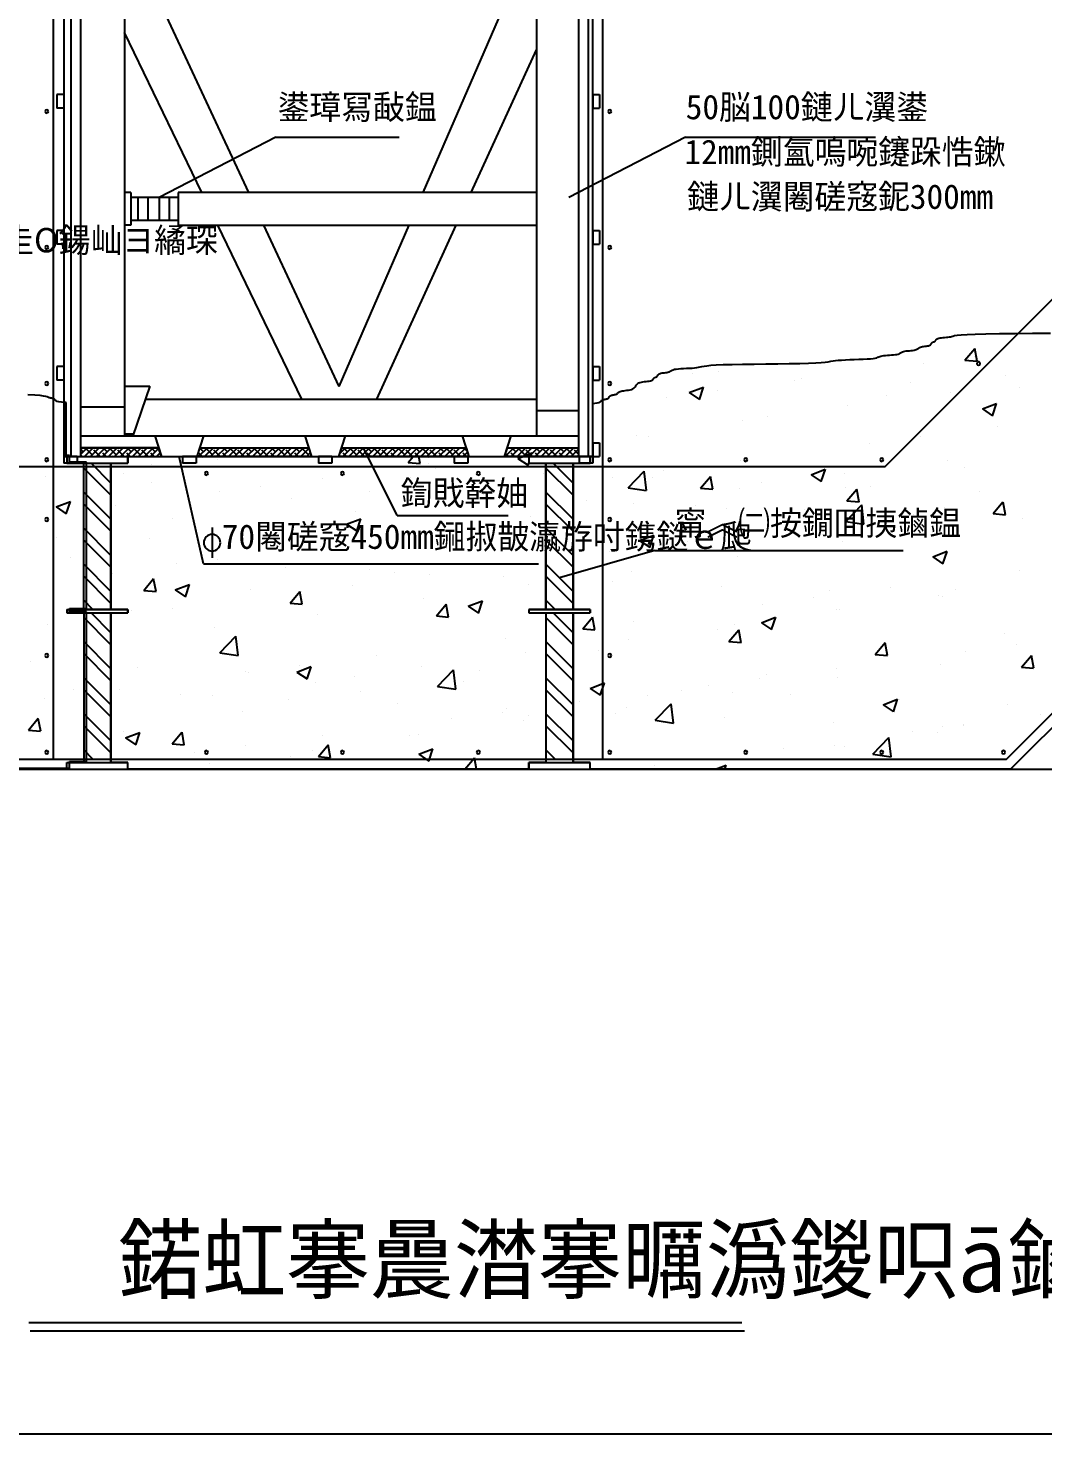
# Model space of a CAD drawing. Header units: metres. Extents: x 0 to 440, y 0 to 311.
# Drawn here: x 180.9 to 330.2, y 0 to 206.7 of the extents above; entities that cross this region are included whole.
import ezdxf

# ---------------------------------------------------------------- set-up
doc = ezdxf.new("R2010")
doc.units = ezdxf.units.M
doc.layers.add(' ', color=7, linetype='Continuous')

msp = doc.modelspace()

# ---------------------------------------------------------------- linework, layer by layer
at = {"layer": ' '}
for p, q in [((186.11, 216.94), (186.11, 143.71)), ((187.16, 216.94), (187.16, 143.71)), ((188.56, 216.94), (188.56, 143.71)), ((195.05, 216.92), (195.05, 146.74)), ((255.67, 216.92), (255.67, 146.74)), ((261.84, 216.94), (261.84, 143.71)), ((263.24, 216.94), (263.24, 143.71)), ((263.94, 143.71), (263.94, 216.94)), ((213.32, 182.52), (199.78, 211.55)), ((239.01, 182.52), (251.61, 211.55)), ((206.44, 182.52), (195.05, 206.04)), ((246.07, 182.52), (255.67, 203.48)), ((186.11, 196.94), (185.11, 196.94)), ((185.11, 196.94), (185.11, 194.94)), ((186.11, 196.94), (186.11, 194.94)), ((263.94, 196.94), (263.94, 194.94)), ((263.94, 196.94), (264.94, 196.94)), ((264.94, 196.94), (264.94, 194.94)), ((186.11, 194.94), (185.11, 194.94)), ((263.94, 194.94), (264.94, 194.94)), ((217.32, 190.64), (200.15, 181.78)), ((217.32, 190.64), (235.44, 190.64)), ((277.57, 190.64), (260.4, 181.78)), ((277.57, 190.64), (305.55, 190.64)), ((195.97, 182.52), (195.05, 182.52)), ((195.97, 182.52), (195.97, 177.7)), ((202.93, 182.52), (202.93, 177.7)), ((255.59, 182.52), (202.93, 182.52)), ((202.93, 181.78), (195.97, 181.78)), ((196.99, 181.78), (196.99, 178.44)), ((198.48, 181.78), (198.48, 178.44)), ((200.15, 181.78), (200.15, 178.44)), ((201.63, 181.78), (201.63, 178.44)), ((195.97, 178.44), (202.93, 178.44)), ((186.11, 176.94), (185.11, 176.94)), ((185.11, 176.94), (185.11, 174.94)), ((186.11, 176.94), (186.11, 174.94)), ((195.97, 177.7), (195.05, 177.7)), ((202.93, 177.7), (255.59, 177.7)), ((221.16, 152.13), (208.77, 177.7)), ((226.63, 153.99), (215.57, 177.7)), ((226.63, 153.99), (236.92, 177.7)), ((232.16, 152.13), (243.86, 177.7)), ((263.94, 176.94), (263.94, 174.94)), ((263.94, 176.94), (264.94, 176.94)), ((264.94, 176.94), (264.94, 174.94)), ((186.11, 174.94), (185.11, 174.94)), ((263.94, 174.94), (264.94, 174.94)), ((399.9, 172.23), (325.4, 97.72)), ((315.7, 161.21), (315.95, 161.23)), ((315.95, 161.23), (316.18, 161.25)), ((316.18, 161.25), (316.39, 161.28)), ((316.39, 161.28), (316.57, 161.32)), ((316.57, 161.32), (316.72, 161.36)), ((316.72, 161.36), (316.89, 161.41)), ((316.89, 161.41), (317.15, 161.47)), ((317.15, 161.47), (317.54, 161.53)), ((317.54, 161.53), (318.14, 161.59)), ((318.14, 161.59), (319, 161.65)), ((319, 161.65), (320.19, 161.7)), ((320.19, 161.7), (321.76, 161.75)), ((321.76, 161.75), (323.75, 161.78)), ((323.75, 161.78), (326.08, 161.81)), ((326.08, 161.81), (328.63, 161.84)), ((328.63, 161.84), (331.29, 161.86)), ((309.5, 159.11), (309.65, 159.15)), ((309.65, 159.15), (309.83, 159.19)), ((309.83, 159.19), (310.04, 159.22)), ((310.04, 159.22), (310.27, 159.24)), ((310.27, 159.24), (310.51, 159.26)), ((310.51, 159.26), (310.75, 159.28)), ((310.75, 159.28), (310.98, 159.31)), ((310.98, 159.31), (311.2, 159.33)), ((311.2, 159.33), (311.38, 159.37)), ((311.38, 159.37), (311.52, 159.42)), ((311.52, 159.42), (311.63, 159.47)), ((311.63, 159.47), (311.72, 159.53)), ((311.72, 159.53), (311.8, 159.59)), ((311.8, 159.59), (311.87, 159.65)), ((311.87, 159.65), (311.94, 159.7)), ((311.94, 159.7), (312.03, 159.76)), ((312.03, 159.76), (312.13, 159.8)), ((312.13, 159.8), (312.27, 159.84)), ((312.27, 159.84), (312.43, 159.87)), ((312.43, 159.87), (312.6, 159.89)), ((312.6, 159.89), (312.78, 159.91)), ((312.78, 159.91), (312.96, 159.93)), ((312.96, 159.93), (313.14, 159.95)), ((313.14, 159.95), (313.3, 159.98)), ((313.3, 159.98), (313.43, 160.02)), ((313.43, 160.02), (313.54, 160.06)), ((313.54, 160.06), (313.62, 160.12)), ((313.62, 160.12), (313.68, 160.17)), ((313.68, 160.17), (313.73, 160.24)), ((313.73, 160.24), (313.77, 160.3)), ((313.77, 160.3), (313.8, 160.35)), ((313.8, 160.35), (313.83, 160.41)), ((313.83, 160.41), (313.87, 160.45)), ((313.87, 160.45), (313.91, 160.49)), ((313.91, 160.49), (313.96, 160.52)), ((313.96, 160.52), (314.02, 160.54)), ((314.02, 160.54), (314.08, 160.56)), ((314.08, 160.56), (314.14, 160.58)), ((314.14, 160.58), (314.2, 160.6)), ((314.2, 160.6), (314.25, 160.63)), ((314.25, 160.63), (314.3, 160.67)), ((314.3, 160.67), (314.33, 160.71)), ((314.33, 160.71), (314.37, 160.77)), ((314.37, 160.77), (314.4, 160.82)), ((314.4, 160.82), (314.45, 160.88)), ((314.45, 160.88), (314.51, 160.94)), ((314.51, 160.94), (314.59, 161)), ((314.59, 161), (314.7, 161.05)), ((314.7, 161.05), (314.84, 161.1)), ((314.84, 161.1), (315.02, 161.14)), ((315.02, 161.14), (315.23, 161.16)), ((315.23, 161.16), (315.46, 161.19)), ((315.46, 161.19), (315.7, 161.21)), ((318.67, 157.86), (320.12, 159.58)), ((320.47, 157.7), (320.12, 159.58)), ((280.72, 157.05), (281.31, 157.11)), ((281.31, 157.11), (282.1, 157.16)), ((282.1, 157.16), (283.14, 157.21)), ((283.14, 157.21), (284.45, 157.24)), ((284.45, 157.24), (285.98, 157.27)), ((285.98, 157.27), (287.66, 157.3)), ((287.66, 157.3), (289.41, 157.32)), ((289.41, 157.32), (291.16, 157.34)), ((291.16, 157.34), (292.84, 157.36)), ((292.84, 157.36), (294.38, 157.39)), ((294.38, 157.39), (295.69, 157.43)), ((295.69, 157.43), (296.73, 157.47)), ((296.73, 157.47), (297.52, 157.52)), ((297.52, 157.52), (298.12, 157.58)), ((298.12, 157.58), (298.58, 157.64)), ((298.58, 157.64), (298.95, 157.7)), ((298.95, 157.7), (299.28, 157.76)), ((299.28, 157.76), (299.62, 157.81)), ((299.62, 157.81), (300.02, 157.86)), ((300.02, 157.86), (300.51, 157.89)), ((300.51, 157.89), (301.09, 157.92)), ((301.09, 157.92), (301.73, 157.94)), ((301.73, 157.94), (302.4, 157.97)), ((302.4, 157.97), (303.06, 157.99)), ((303.06, 157.99), (303.7, 158.01)), ((303.7, 158.01), (304.28, 158.04)), ((304.28, 158.04), (304.78, 158.07)), ((304.78, 158.07), (305.17, 158.12)), ((305.17, 158.12), (305.47, 158.17)), ((305.47, 158.17), (305.7, 158.23)), ((305.7, 158.23), (305.89, 158.29)), ((305.89, 158.29), (306.04, 158.35)), ((306.04, 158.35), (306.18, 158.41)), ((306.18, 158.41), (306.33, 158.46)), ((306.33, 158.46), (306.51, 158.51)), ((306.51, 158.51), (306.73, 158.54)), ((306.73, 158.54), (307, 158.57)), ((307, 158.57), (307.29, 158.59)), ((307.29, 158.59), (307.59, 158.61)), ((307.59, 158.61), (307.89, 158.63)), ((307.89, 158.63), (308.18, 158.66)), ((308.18, 158.66), (308.45, 158.69)), ((308.45, 158.69), (308.67, 158.72)), ((308.67, 158.72), (308.85, 158.77)), ((308.85, 158.77), (308.99, 158.82)), ((308.99, 158.82), (309.1, 158.88)), ((309.1, 158.88), (309.2, 158.94)), ((309.2, 158.94), (309.29, 159)), ((309.29, 159), (309.39, 159.06)), ((309.39, 159.06), (309.5, 159.11)), ((312.54, 157.43), (312.54, 157.43)), ((318.67, 157.86), (320.47, 157.7)), ((320.05, 158.42), (320.05, 158.42)), ((186.11, 156.94), (185.11, 156.94)), ((185.11, 156.94), (185.11, 154.94)), ((186.11, 156.94), (186.11, 154.94)), ((263.94, 156.94), (263.94, 154.94)), ((263.94, 156.94), (264.94, 156.94)), ((264.94, 156.94), (264.94, 154.94)), ((272.76, 154.99), (272.82, 155.05)), ((272.82, 155.05), (272.86, 155.11)), ((272.86, 155.11), (272.9, 155.17)), ((272.9, 155.17), (272.93, 155.22)), ((272.93, 155.22), (272.96, 155.26)), ((272.96, 155.26), (273.01, 155.3)), ((273.01, 155.3), (273.06, 155.33)), ((273.06, 155.33), (273.12, 155.35)), ((273.12, 155.35), (273.18, 155.37)), ((273.18, 155.37), (273.24, 155.39)), ((273.24, 155.39), (273.3, 155.42)), ((273.3, 155.42), (273.35, 155.44)), ((273.35, 155.44), (273.4, 155.48)), ((273.4, 155.48), (273.43, 155.52)), ((273.43, 155.52), (273.47, 155.58)), ((273.47, 155.58), (273.5, 155.64)), ((273.5, 155.64), (273.53, 155.7)), ((273.53, 155.7), (273.58, 155.76)), ((273.58, 155.76), (273.64, 155.81)), ((273.64, 155.81), (273.72, 155.87)), ((273.72, 155.87), (273.83, 155.91)), ((273.83, 155.91), (273.97, 155.95)), ((273.97, 155.95), (274.12, 155.98)), ((274.12, 155.98), (274.3, 156)), ((274.3, 156), (274.48, 156.02)), ((274.48, 156.02), (274.66, 156.04)), ((274.66, 156.04), (274.83, 156.06)), ((274.83, 156.06), (274.99, 156.09)), ((274.99, 156.09), (275.13, 156.13)), ((275.13, 156.13), (275.24, 156.17)), ((275.24, 156.17), (275.33, 156.23)), ((275.33, 156.23), (275.41, 156.28)), ((275.41, 156.28), (275.51, 156.34)), ((275.51, 156.34), (275.62, 156.4)), ((275.62, 156.4), (275.77, 156.46)), ((275.77, 156.46), (275.96, 156.52)), ((275.96, 156.52), (276.21, 156.56)), ((276.21, 156.56), (276.53, 156.6)), ((276.53, 156.6), (276.9, 156.62)), ((276.9, 156.62), (277.3, 156.65)), ((277.3, 156.65), (277.73, 156.67)), ((277.73, 156.67), (278.15, 156.69)), ((278.15, 156.69), (278.55, 156.71)), ((278.55, 156.71), (278.92, 156.74)), ((278.61, 155.91), (278.61, 155.91)), ((278.92, 156.74), (279.24, 156.78)), ((279.24, 156.78), (279.5, 156.82)), ((279.5, 156.82), (279.73, 156.87)), ((279.73, 156.87), (279.98, 156.93)), ((279.98, 156.93), (280.3, 156.99)), ((280.3, 156.99), (280.72, 157.05)), ((282.42, 156.2), (282.42, 156.2)), ((294.62, 155.23), (294.62, 155.23)), ((324.59, 155.62), (324.59, 155.62)), ((186.11, 154.94), (185.11, 154.94)), ((195.05, 154.04), (198.8, 154.04)), ((198.8, 154.04), (196.26, 146.74)), ((263.94, 154.94), (264.94, 154.94)), ((267.52, 152.93), (267.58, 152.98)), ((267.58, 152.98), (267.63, 153.04)), ((267.63, 153.04), (267.69, 153.1)), ((267.69, 153.1), (267.76, 153.16)), ((267.76, 153.16), (267.84, 153.22)), ((267.84, 153.22), (267.95, 153.27)), ((267.95, 153.27), (268.1, 153.32)), ((268.1, 153.32), (268.28, 153.35)), ((268.28, 153.35), (268.49, 153.38)), ((268.49, 153.38), (268.72, 153.41)), ((268.72, 153.41), (268.96, 153.44)), ((268.96, 153.44), (269.2, 153.47)), ((269.2, 153.47), (269.43, 153.52)), ((269.43, 153.52), (269.65, 153.57)), ((269.65, 153.57), (269.83, 153.64)), ((269.83, 153.64), (269.97, 153.73)), ((269.97, 153.73), (270.08, 153.84)), ((270.08, 153.84), (270.18, 153.95)), ((270.18, 153.95), (270.26, 154.07)), ((270.26, 154.07), (270.34, 154.2)), ((270.34, 154.2), (270.44, 154.31)), ((270.44, 154.31), (270.55, 154.42)), ((270.55, 154.42), (270.69, 154.51)), ((270.69, 154.51), (270.87, 154.58)), ((270.87, 154.58), (271.08, 154.63)), ((271.08, 154.63), (271.32, 154.68)), ((271.32, 154.68), (271.56, 154.71)), ((271.56, 154.71), (271.8, 154.74)), ((271.8, 154.74), (272.03, 154.77)), ((272.03, 154.77), (272.24, 154.79)), ((272.24, 154.79), (272.42, 154.83)), ((272.42, 154.83), (272.57, 154.88)), ((272.57, 154.88), (272.68, 154.93)), ((272.68, 154.93), (272.76, 154.99)), ((278.13, 153.11), (280.23, 153.91)), ((278.13, 153.11), (279.63, 152.1)), ((279.63, 152.1), (280.24, 153.91)), ((282.23, 153.44), (282.23, 153.44)), ((293.59, 154.94), (293.59, 154.94)), ((310.64, 154.56), (310.64, 154.56)), ((316.49, 153.05), (316.49, 153.05)), ((326.65, 153.88), (326.65, 153.88)), ((181.87, 152.71), (180.82, 152.77)), ((182.63, 152.65), (181.87, 152.71)), ((183.15, 152.59), (182.63, 152.65)), ((183.48, 152.53), (183.15, 152.59)), ((183.67, 152.48), (183.48, 152.53)), ((183.78, 152.42), (183.67, 152.48)), ((183.86, 152.38), (183.78, 152.42)), ((183.96, 152.34), (183.86, 152.38)), ((184.06, 152.31), (183.96, 152.34)), ((184.18, 152.29), (184.06, 152.31)), ((184.3, 152.26), (184.18, 152.29)), ((184.42, 152.24), (184.3, 152.26)), ((184.53, 152.2), (184.42, 152.24)), ((184.64, 152.16), (184.53, 152.2)), ((184.73, 152.11), (184.64, 152.16)), ((184.81, 152.04), (184.73, 152.11)), ((184.89, 151.96), (184.81, 152.04)), ((185, 151.88), (184.89, 151.96)), ((185.16, 151.8), (185, 151.88)), ((185.41, 151.73), (185.16, 151.8)), ((185.76, 151.68), (185.41, 151.73)), ((186.25, 151.64), (185.76, 151.68)), ((186.49, 151.63), (186.25, 151.64)), ((186.49, 143.85), (186.49, 151.63)), ((188.52, 150.99), (195.05, 150.99)), ((198.14, 152.13), (255.67, 152.13)), ((263.94, 151.51), (264.25, 151.53)), ((263.94, 143.71), (263.94, 151.51)), ((263.94, 143.71), (263.94, 151.51)), ((264.25, 151.53), (264.6, 151.59)), ((264.6, 151.59), (264.85, 151.66)), ((264.85, 151.66), (265.02, 151.74)), ((265.02, 151.74), (265.13, 151.82)), ((265.13, 151.82), (265.21, 151.9)), ((265.21, 151.9), (265.28, 151.97)), ((265.28, 151.97), (265.37, 152.02)), ((265.37, 152.02), (265.48, 152.06)), ((265.48, 152.06), (265.59, 152.1)), ((265.59, 152.1), (265.72, 152.12)), ((265.72, 152.12), (265.84, 152.15)), ((265.84, 152.15), (265.95, 152.17)), ((265.95, 152.17), (266.06, 152.2)), ((266.06, 152.2), (266.15, 152.24)), ((266.15, 152.24), (266.22, 152.28)), ((266.22, 152.28), (266.28, 152.33)), ((266.28, 152.33), (266.32, 152.39)), ((266.32, 152.39), (266.36, 152.45)), ((266.36, 152.45), (266.41, 152.51)), ((266.41, 152.51), (266.45, 152.57)), ((266.45, 152.57), (266.51, 152.62)), ((266.51, 152.62), (266.58, 152.67)), ((266.58, 152.67), (266.67, 152.71)), ((266.67, 152.71), (266.78, 152.73)), ((266.78, 152.73), (266.89, 152.76)), ((266.89, 152.76), (267.01, 152.78)), ((267.01, 152.78), (267.13, 152.8)), ((267.13, 152.8), (267.25, 152.82)), ((267.25, 152.82), (267.36, 152.85)), ((267.36, 152.85), (267.45, 152.89)), ((267.45, 152.89), (267.52, 152.93)), ((274.72, 152.45), (274.72, 152.45)), ((301.34, 151.13), (301.34, 151.13)), ((307.1, 152.62), (307.1, 152.62)), ((321.25, 150.71), (323.35, 151.51)), ((322.74, 149.69), (323.35, 151.51)), ((255.67, 150.49), (261.75, 150.49)), ((285.94, 149.01), (285.94, 149.01)), ((289.6, 149.62), (289.6, 149.62)), ((321.25, 150.71), (322.74, 149.7)), ((196.35, 146.99), (195.05, 146.99)), ((270.35, 146.76), (270.35, 146.76)), ((323.52, 148.09), (323.52, 148.09)), ((188.52, 146.74), (251.93, 146.74)), ((188.52, 145), (200.06, 145)), ((188.56, 145), (188.56, 143.71)), ((200.06, 145), (188.56, 145)), ((188.56, 144.88), (188.68, 145)), ((188.56, 143.99), (189.56, 145)), ((188.98, 144.41), (188.56, 144.83)), ((189.16, 143.71), (190.44, 145)), ((190.3, 143.97), (189.28, 145)), ((190.04, 143.71), (191.33, 145)), ((190.92, 143.71), (192.21, 145)), ((191.19, 144.85), (191.05, 145)), ((191.81, 143.71), (193.1, 145)), ((192.51, 144.41), (191.93, 145)), ((192.69, 143.71), (193.98, 145)), ((193.84, 143.97), (192.81, 145)), ((193.58, 143.71), (194.86, 145)), ((194.46, 143.71), (195.75, 145)), ((194.72, 144.85), (194.58, 145)), ((195.34, 143.71), (196.63, 145)), ((196.05, 144.41), (195.46, 145)), ((196.23, 143.71), (197.52, 145)), ((197.37, 143.97), (196.35, 145)), ((197.11, 143.71), (198.4, 145)), ((197.99, 143.71), (199.28, 145)), ((198.26, 144.85), (198.12, 145)), ((198.88, 143.71), (200.09, 144.91)), ((199.58, 144.41), (199, 145)), ((199.5, 146.74), (200.47, 143.71)), ((200.14, 144.74), (199.88, 145)), ((200.47, 143.71), (200.06, 145)), ((205.73, 143.71), (206.7, 146.74)), ((205.73, 143.71), (206.7, 146.74)), ((205.95, 143.71), (207.24, 145)), ((206.04, 144.68), (206.35, 145)), ((206.66, 144.41), (206.12, 144.94)), ((206.14, 145), (222.14, 145)), ((206.7, 146.74), (221.58, 146.74)), ((206.83, 143.71), (208.12, 145)), ((207.98, 143.97), (206.96, 145)), ((207.72, 143.71), (209.01, 145)), ((208.6, 143.71), (209.89, 145)), ((208.86, 144.85), (208.72, 145)), ((209.49, 143.71), (210.77, 145)), ((210.19, 144.41), (209.61, 145)), ((210.37, 143.71), (211.66, 145)), ((211.52, 143.97), (210.49, 145)), ((211.25, 143.71), (212.54, 145)), ((212.14, 143.71), (213.43, 145)), ((212.4, 144.85), (212.26, 145)), ((213.02, 143.71), (214.31, 145)), ((213.73, 144.41), (213.14, 145)), ((213.9, 143.71), (215.19, 145)), ((215.05, 143.97), (214.03, 145)), ((214.79, 143.71), (216.08, 145)), ((215.67, 143.71), (216.96, 145)), ((215.94, 144.85), (215.79, 145)), ((216.56, 143.71), (217.85, 145)), ((217.26, 144.41), (216.68, 145)), ((217.44, 143.71), (218.73, 145)), ((218.59, 143.97), (217.56, 145)), ((218.32, 143.71), (219.61, 145)), ((219.21, 143.71), (220.5, 145)), ((219.47, 144.85), (219.33, 145)), ((220.09, 143.71), (221.38, 145)), ((220.8, 144.41), (220.21, 145)), ((220.98, 143.71), (222.17, 144.9)), ((222.12, 143.97), (221.1, 145)), ((221.58, 146.74), (222.55, 143.71)), ((221.58, 146.74), (222.55, 143.71)), ((226.59, 143.71), (227.55, 146.74)), ((226.59, 143.71), (227, 145)), ((226.73, 144.16), (227.57, 145)), ((227, 145), (245.29, 145)), ((227, 145), (245.29, 145)), ((227.16, 143.71), (228.45, 145)), ((227.87, 144.41), (227.28, 145)), ((228.05, 143.71), (229.34, 145)), ((229.19, 143.97), (228.17, 145)), ((228.93, 143.71), (230.22, 145)), ((229.81, 143.71), (231.1, 145)), ((230.08, 144.85), (229.94, 145)), ((235.15, 135.04), (230.25, 144.86)), ((230.7, 143.71), (231.99, 145)), ((231.4, 144.41), (230.82, 145)), ((231.58, 143.71), (232.87, 145)), ((232.73, 143.97), (231.7, 145)), ((232.47, 143.71), (233.76, 145)), ((233.35, 143.71), (234.64, 145)), ((233.61, 144.85), (233.47, 145)), ((234.23, 143.71), (235.52, 145)), ((234.94, 144.41), (234.36, 145)), ((235.12, 143.71), (236.41, 145)), ((236.27, 143.97), (235.24, 145)), ((236, 143.71), (237.29, 145)), ((236.89, 143.71), (238.17, 145)), ((237.15, 144.85), (237.01, 145)), ((237.77, 143.71), (239.06, 145)), ((238.47, 144.41), (237.89, 145)), ((238.65, 143.71), (239.94, 145)), ((239.8, 143.97), (238.78, 145)), ((239.54, 143.71), (240.83, 145)), ((240.42, 143.71), (241.71, 145)), ((240.68, 144.85), (240.54, 145)), ((241.3, 143.71), (242.59, 145)), ((242.01, 144.41), (241.43, 145)), ((242.19, 143.71), (243.48, 145)), ((243.34, 143.97), (242.31, 145)), ((243.07, 143.71), (244.36, 145)), ((243.96, 143.71), (245.25, 145)), ((244.22, 144.85), (244.08, 145)), ((244.73, 146.74), (245.7, 143.71)), ((245.45, 144.51), (244.96, 145)), ((245.29, 145), (245.7, 143.71)), ((250.96, 143.71), (251.93, 146.74)), ((250.96, 143.71), (251.37, 145)), ((251.03, 143.71), (252.32, 145)), ((251.35, 144.91), (251.43, 145)), ((251.37, 145), (261.75, 145)), ((251.37, 145), (261.84, 145)), ((251.91, 143.71), (253.2, 145)), ((251.93, 146.74), (261.75, 146.74)), ((252.62, 144.41), (252.03, 145)), ((252.8, 143.71), (254.08, 145)), ((253.94, 143.97), (252.92, 145)), ((253.68, 143.71), (254.97, 145)), ((254.56, 143.71), (255.85, 145)), ((254.83, 144.85), (254.69, 145)), ((255.45, 143.71), (256.74, 145)), ((256.15, 144.41), (255.57, 145)), ((256.33, 143.71), (257.62, 145)), ((257.48, 143.97), (256.45, 145)), ((257.21, 143.71), (258.5, 145)), ((258.1, 143.71), (259.39, 145)), ((258.36, 144.85), (258.22, 145)), ((258.98, 143.71), (260.27, 145)), ((259.69, 144.41), (259.1, 145)), ((259.87, 143.71), (261.16, 145)), ((261.01, 143.97), (259.99, 145)), ((260.75, 143.71), (261.84, 144.79)), ((261.84, 144.92), (261.76, 145)), ((261.84, 145), (261.84, 143.71)), ((263.94, 145.71), (264.94, 145.71)), ((263.94, 145.71), (263.94, 143.71)), ((264.94, 145.71), (264.94, 143.71)), ((272.11, 146.61), (272.11, 146.61)), ((304.65, 145.6), (304.65, 145.6)), ((312.16, 146.59), (312.16, 146.59)), ((186.11, 143.71), (186.11, 142.71)), ((188.11, 143.71), (186.11, 143.71)), ((186.11, 143.71), (200.47, 143.71)), ((188.11, 142.71), (186.11, 142.71)), ((186.94, 143.85), (186.49, 143.85)), ((186.56, 143.71), (186.56, 142.71)), ((186.56, 142.71), (195.56, 142.71)), ((186.94, 142.85), (186.94, 143.85)), ((189.44, 142.85), (186.94, 142.85)), ((188.11, 143.71), (188.11, 142.71)), ((188.8, 143.71), (188.56, 143.95)), ((188.56, 143.71), (200.47, 143.71)), ((189.06, 121.22), (189.06, 142.71)), ((189.06, 142.71), (193.06, 142.71)), ((189.44, 121.36), (189.44, 142.85)), ((189.68, 143.71), (189.64, 143.75)), ((193.06, 139.78), (190.13, 142.71)), ((191.45, 143.71), (190.52, 144.63)), ((192.33, 143.71), (191.85, 144.19)), ((193.06, 142.71), (195.56, 142.71)), ((193.06, 121.22), (193.06, 142.71)), ((193.06, 142.71), (193.06, 121.22)), ((193.22, 143.71), (193.18, 143.75)), ((194.99, 143.71), (194.06, 144.63)), ((195.87, 143.71), (195.39, 144.19)), ((195.56, 143.71), (195.56, 142.71)), ((195.56, 142.71), (195.56, 143.71)), ((195.56, 143.71), (254.53, 143.71)), ((196.75, 143.71), (196.71, 143.75)), ((198.52, 143.71), (197.6, 144.63)), ((199.41, 143.71), (198.92, 144.19)), ((199.76, 143.71), (200.3, 144.24)), ((200.29, 143.71), (200.25, 143.75)), ((200.47, 143.71), (205.73, 143.71)), ((206.69, 127.91), (203.1, 143.71)), ((205.57, 143.71), (203.57, 143.71)), ((203.57, 143.71), (203.57, 142.71)), ((205.57, 142.71), (203.57, 142.71)), ((205.57, 143.71), (205.57, 142.71)), ((205.73, 143.71), (222.55, 143.71)), ((222.55, 143.71), (205.73, 143.71)), ((206.48, 143.71), (205.99, 144.19)), ((206.59, 143.49), (206.59, 143.49)), ((207.36, 143.71), (207.32, 143.75)), ((209.13, 143.71), (208.2, 144.63)), ((208.71, 143.29), (208.71, 143.29)), ((210.01, 143.71), (209.53, 144.19)), ((210.9, 143.71), (210.85, 143.75)), ((212.66, 143.71), (211.74, 144.63)), ((213.55, 143.71), (213.06, 144.19)), ((214.43, 143.71), (214.39, 143.75)), ((216.2, 143.71), (215.27, 144.63)), ((217.08, 143.71), (216.6, 144.19)), ((217.97, 143.71), (217.92, 143.75)), ((219.73, 143.71), (218.81, 144.63)), ((220.62, 143.71), (220.13, 144.19)), ((221.5, 143.71), (221.46, 143.75)), ((221.86, 143.71), (222.38, 144.23)), ((222.55, 143.71), (226.59, 143.71)), ((223.57, 143.71), (223.57, 142.71)), ((225.57, 143.71), (223.57, 143.71)), ((225.57, 142.71), (223.57, 142.71)), ((225.57, 143.71), (225.57, 142.71)), ((226.59, 143.71), (245.7, 143.71)), ((245.7, 143.71), (226.59, 143.71)), ((226.81, 143.71), (226.64, 143.87)), ((227.69, 143.71), (227.21, 144.19)), ((228.57, 143.71), (228.53, 143.75)), ((230.34, 143.71), (229.42, 144.63)), ((231.23, 143.71), (230.74, 144.19)), ((232.11, 143.71), (232.07, 143.75)), ((233.88, 143.71), (232.95, 144.63)), ((234.76, 143.71), (234.28, 144.19)), ((235.64, 143.71), (235.6, 143.75)), ((237.41, 143.71), (236.49, 144.63)), ((236.77, 142.83), (237.51, 143.71)), ((236.77, 142.83), (238.56, 142.67)), ((238.3, 143.71), (237.81, 144.19)), ((238.56, 142.66), (238.37, 143.71)), ((239.18, 143.71), (239.14, 143.75)), ((239.54, 143.71), (239.8, 143.67)), ((239.8, 143.66), (239.79, 143.71)), ((239.8, 142.73), (239.8, 142.73)), ((240.95, 143.71), (240.02, 144.63)), ((241.83, 143.71), (241.35, 144.19)), ((242.72, 143.71), (242.67, 143.75)), ((244.48, 143.71), (243.56, 144.63)), ((245.57, 143.71), (243.57, 143.71)), ((243.57, 143.71), (243.57, 142.71)), ((245.57, 142.71), (243.57, 142.71)), ((244.84, 143.71), (245.5, 144.36)), ((245.37, 143.71), (244.88, 144.19)), ((245.57, 143.71), (245.57, 142.71)), ((245.7, 143.71), (250.96, 143.71)), ((250.96, 143.71), (263.94, 143.71)), ((261.84, 143.71), (250.96, 143.71)), ((251.55, 143.71), (251.11, 144.15)), ((252.44, 143.71), (251.95, 144.19)), ((252.93, 143.43), (255.03, 144.24)), ((252.93, 143.43), (254.42, 142.43)), ((253.32, 143.71), (253.28, 143.75)), ((255.09, 143.71), (254.16, 144.63)), ((254.42, 142.42), (254.53, 142.74)), ((254.53, 143.71), (254.53, 142.71)), ((254.53, 143.71), (254.53, 142.71)), ((254.53, 142.71), (263.53, 142.71)), ((254.53, 142.71), (257.03, 142.71)), ((255.97, 143.71), (255.49, 144.19)), ((256.86, 143.71), (256.82, 143.75)), ((257.03, 142.71), (257.03, 121.22)), ((257.03, 121.22), (257.03, 142.71)), ((257.03, 142.71), (261.03, 142.71)), ((258.63, 143.71), (257.7, 144.63)), ((261.03, 139.78), (258.11, 142.71)), ((259.51, 143.71), (259.03, 144.19)), ((260.39, 143.71), (260.35, 143.75)), ((261.03, 121.22), (261.03, 142.71)), ((261.03, 142.71), (263.53, 142.71)), ((261.03, 121.22), (261.03, 142.71)), ((261.03, 142.71), (263.53, 142.71)), ((261.03, 142.71), (261.03, 121.22)), ((261.84, 144.03), (261.23, 144.63)), ((261.63, 143.71), (261.84, 143.91)), ((261.94, 143.71), (261.94, 142.71)), ((263.94, 143.71), (261.94, 143.71)), ((263.94, 142.71), (261.94, 142.71)), ((263.53, 143.71), (263.53, 142.71)), ((263.53, 142.71), (263.53, 143.71)), ((263.53, 143.71), (263.94, 143.71)), ((263.53, 142.71), (263.53, 143.71)), ((263.53, 143.71), (263.94, 143.71)), ((263.94, 143.71), (263.94, 142.71)), ((263.94, 143.71), (264.94, 143.71)), ((285.7, 143.11), (285.7, 143.11)), ((316.13, 143.06), (316.13, 143.06)), ((183.39, 140.75), (183.39, 140.75)), ((193.06, 138.01), (189.06, 142.01)), ((194.94, 141.19), (194.94, 141.19)), ((199.08, 142.5), (199.08, 142.5)), ((224.72, 142.61), (224.72, 142.61)), ((237.12, 140.61), (237.12, 140.61)), ((240.74, 141.93), (240.74, 141.93)), ((256.75, 141.26), (256.75, 141.26)), ((261.03, 138.01), (257.03, 142.01)), ((266.83, 140.62), (266.83, 140.62)), ((269.14, 139.12), (271.48, 141.55)), ((271.82, 138.7), (271.49, 141.54)), ((272.76, 140.58), (272.76, 140.58)), ((274.34, 141.61), (274.34, 141.61)), ((279.8, 139.06), (281.25, 140.78)), ((281.6, 138.9), (281.25, 140.78)), ((296.04, 141.03), (298.14, 141.84)), ((296.04, 141.03), (297.53, 140.02)), ((297.54, 140.02), (298.15, 141.83)), ((300.97, 141.14), (300.97, 141.14)), ((318.56, 142.12), (318.56, 142.12)), ((199.02, 139.93), (199.02, 139.93)), ((209.06, 138.56), (209.06, 138.56)), ((215.03, 139.26), (215.03, 139.26)), ((224.22, 140.48), (224.22, 140.48)), ((231.05, 138.58), (231.05, 138.58)), ((269.14, 139.12), (271.81, 138.7)), ((279.8, 139.06), (281.59, 138.9)), ((285.57, 139.03), (285.57, 139.03)), ((288.78, 139.9), (288.78, 139.9)), ((301.06, 139.12), (301.06, 139.12)), ((301.32, 137.18), (302.77, 138.9)), ((303.12, 137.01), (302.77, 138.9)), ((304.79, 139.23), (304.79, 139.23)), ((320.81, 138.55), (320.81, 138.55)), ((184.99, 136.3), (187.09, 137.11)), ((186.49, 135.29), (187.09, 137.1)), ((193.06, 134.48), (189.06, 138.48)), ((193.06, 132.71), (189.06, 136.71)), ((193.66, 136.45), (193.66, 136.45)), ((219.62, 137.6), (219.62, 137.6)), ((236.52, 136.63), (236.52, 136.63)), ((247.06, 137.9), (247.06, 137.9)), ((247.88, 138.13), (247.88, 138.13)), ((261.03, 134.48), (257.03, 138.48)), ((261.03, 132.71), (257.03, 136.71)), ((263.08, 137.23), (263.08, 137.23)), ((269.99, 136.78), (269.99, 136.78)), ((279.09, 136.55), (279.09, 136.55)), ((301.16, 134.15), (303.5, 136.58)), ((301.32, 137.18), (303.11, 137.02)), ((303.83, 133.73), (303.5, 136.58)), ((322.84, 135.3), (324.28, 137.02)), ((324.63, 135.13), (324.29, 137.01)), ((184.99, 136.3), (186.48, 135.29)), ((202.13, 134.6), (202.13, 134.6)), ((227.72, 133.76), (229.82, 134.56)), ((229.01, 135.64), (229.01, 135.64)), ((229.22, 132.74), (229.83, 134.56)), ((235.15, 135.04), (251.51, 135.04)), ((254.84, 134.86), (254.84, 134.86)), ((283.57, 136.12), (283.57, 136.12)), ((295.1, 135.87), (295.1, 135.87)), ((304.26, 134.76), (304.26, 134.76)), ((311.12, 135.2), (311.12, 135.2)), ((315.63, 136.25), (315.63, 136.25)), ((322.84, 135.3), (324.63, 135.14)), ((327.13, 134.52), (327.13, 134.52)), ((193.06, 129.17), (189.06, 133.17)), ((207.93, 133.25), (207.93, 128.78)), ((210.06, 133.15), (210.06, 133.15)), ((227.72, 133.76), (229.21, 132.75)), ((239.43, 132.74), (239.43, 132.74)), ((261.03, 129.17), (257.03, 133.17)), ((266.07, 133.11), (266.07, 133.11)), ((296.75, 133.77), (296.75, 133.77)), ((301.16, 134.15), (303.83, 133.74)), ((315.76, 133.07), (315.76, 133.07)), ((185.01, 131.74), (185.01, 131.74)), ((193.06, 127.41), (189.06, 131.41)), ((198.7, 131.65), (198.7, 131.65)), ((223.85, 130.5), (223.85, 130.5)), ((261.03, 127.41), (257.03, 131.41)), ((270.83, 131.35), (272.94, 132.16)), ((270.83, 131.35), (272.33, 130.35)), ((272.33, 130.34), (272.94, 132.15)), ((277.81, 131.27), (277.81, 131.27)), ((300.61, 131.15), (300.61, 131.15)), ((187.11, 128.85), (187.11, 128.85)), ((208.7, 128.57), (208.7, 128.57)), ((248.57, 130.11), (248.57, 130.11)), ((273.08, 129.89), (259.03, 125.87)), ((266.44, 129.78), (266.44, 129.78)), ((273.08, 129.89), (309.62, 129.89)), ((285.21, 129.04), (285.21, 129.04)), ((313.95, 128.95), (316.05, 129.76)), ((313.95, 128.95), (315.44, 127.94)), ((315.44, 127.94), (316.05, 129.75)), ((193.06, 123.87), (189.06, 127.87)), ((193.06, 122.1), (189.06, 126.1)), ((193.3, 126.46), (193.3, 126.46)), ((202.74, 128.04), (202.74, 128.04)), ((206.69, 127.91), (255.93, 127.91)), ((218.75, 127.36), (218.75, 127.36)), ((231.08, 127.11), (231.08, 127.11)), ((234.77, 126.68), (234.77, 126.68)), ((239.99, 126.3), (239.99, 126.3)), ((261.03, 123.87), (257.03, 127.87)), ((261.03, 122.1), (257.03, 126.1)), ((269.63, 126.79), (269.63, 126.79)), ((326.68, 126.92), (326.68, 126.92)), ((197.89, 124.02), (199.34, 125.75)), ((197.89, 124.02), (199.69, 123.87)), ((199.69, 123.86), (199.34, 125.74)), ((202.51, 124.08), (204.61, 124.89)), ((202.51, 124.08), (204.01, 123.07)), ((204.01, 123.07), (204.62, 124.88)), ((213.58, 124.1), (213.58, 124.1)), ((228.63, 124.8), (228.63, 124.8)), ((250.78, 126.01), (250.78, 126.01)), ((254.47, 124.87), (254.47, 124.87)), ((266.8, 125.33), (266.8, 125.33)), ((282.81, 124.65), (282.81, 124.65)), ((307.73, 124.42), (307.73, 124.42)), ((317.32, 124.22), (317.32, 124.22)), ((190.41, 121.22), (189.06, 122.57)), ((219.41, 122.14), (220.86, 123.87)), ((219.41, 122.14), (221.2, 121.99)), ((221.21, 121.98), (220.86, 123.86)), ((221.12, 123.81), (221.12, 123.81)), ((239.07, 122.76), (239.07, 122.76)), ((240.93, 120.26), (242.37, 121.98)), ((242.73, 120.1), (242.38, 121.98)), ((245.63, 121.68), (247.73, 122.48)), ((247.12, 120.66), (247.73, 122.48)), ((258.38, 121.22), (257.03, 122.57)), ((296.37, 122.93), (296.37, 122.93)), ((298.83, 123.98), (298.83, 123.98)), ((314.84, 123.3), (314.84, 123.3)), ((315.4, 123.09), (315.4, 123.09)), ((186.56, 121.22), (186.56, 120.72)), ((186.56, 121.22), (195.56, 121.22)), ((186.56, 120.72), (195.56, 120.72)), ((186.94, 120.86), (186.94, 121.36)), ((186.94, 121.36), (189.44, 121.36)), ((189.44, 120.86), (186.94, 120.86)), ((193.06, 121.22), (189.06, 121.22)), ((189.06, 120.72), (189.06, 98.72)), ((193.06, 116.02), (189.06, 120.02)), ((189.44, 98.87), (189.44, 120.86)), ((193.06, 117.79), (190.13, 120.72)), ((195.56, 121.22), (193.06, 121.22)), ((193.06, 120.72), (193.06, 98.72)), ((193.06, 98.72), (193.06, 120.72)), ((193.06, 120.72), (195.56, 120.72)), ((195.56, 121.22), (195.56, 120.72)), ((195.56, 120.72), (195.56, 121.22)), ((196.09, 121.1), (196.09, 121.1)), ((202.17, 121.32), (202.17, 121.32)), ((223.49, 120.51), (223.49, 120.51)), ((240.93, 120.26), (242.72, 120.1)), ((245.63, 121.68), (247.12, 120.67)), ((254.53, 121.22), (254.53, 120.72)), ((254.53, 121.22), (263.53, 121.22)), ((257.03, 121.22), (254.53, 121.22)), ((254.53, 121.22), (254.53, 120.72)), ((254.53, 120.72), (263.53, 120.72)), ((254.53, 120.72), (257.03, 120.72)), ((261.03, 121.22), (257.03, 121.22)), ((257.03, 120.72), (257.03, 98.72)), ((257.03, 120.72), (257.03, 98.72)), ((261.03, 116.02), (257.03, 120.02)), ((261.03, 117.79), (258.11, 120.72)), ((263.53, 121.22), (261.03, 121.22)), ((263.53, 121.22), (261.03, 121.22)), ((261.03, 120.72), (263.53, 120.72)), ((261.03, 98.72), (261.03, 120.72)), ((261.03, 120.72), (261.03, 98.72)), ((261.03, 98.72), (261.03, 120.72)), ((261.03, 120.72), (263.53, 120.72)), ((262.45, 118.38), (263.89, 120.1)), ((263.53, 120.72), (263.53, 121.22)), ((263.53, 121.22), (263.53, 120.72)), ((263.53, 120.72), (263.53, 121.22)), ((264.24, 118.21), (263.9, 120.09)), ((288.74, 119.27), (290.84, 120.08)), ((288.86, 121.94), (288.86, 121.94)), ((290.24, 118.26), (290.85, 120.08)), ((299.82, 121.22), (299.82, 121.22)), ((300.25, 121.17), (300.25, 121.17)), ((183.68, 118.97), (183.68, 118.97)), ((208.33, 118.59), (208.33, 118.59)), ((262.45, 118.38), (264.24, 118.22)), ((269.91, 119.44), (269.91, 119.44)), ((282.33, 118.22), (282.33, 118.22)), ((283.96, 116.49), (285.41, 118.22)), ((284.84, 119.05), (284.84, 119.05)), ((285.76, 116.33), (285.41, 118.21)), ((288.74, 119.27), (290.23, 118.27)), ((193.06, 112.49), (189.06, 116.49)), ((209.09, 114.86), (211.42, 117.29)), ((211.76, 114.44), (211.43, 117.29)), ((251.04, 116.96), (251.04, 116.96)), ((261.03, 112.49), (257.03, 116.49)), ((269.26, 116.8), (269.26, 116.8)), ((283.96, 116.49), (285.76, 116.34)), ((305.48, 114.61), (306.93, 116.34)), ((307.28, 114.45), (306.93, 116.33)), ((324.51, 117.64), (324.51, 117.64)), ((326.3, 116.07), (326.3, 116.07)), ((193.06, 110.72), (189.06, 114.72)), ((209.09, 114.86), (211.76, 114.44)), ((232.1, 114.46), (232.1, 114.46)), ((254.11, 114.88), (254.11, 114.88)), ((261.03, 110.72), (257.03, 114.72)), ((264.83, 115.21), (264.83, 115.21)), ((305.48, 114.61), (307.27, 114.46)), ((307.01, 114.63), (307.01, 114.63)), ((318.79, 115.08), (318.79, 115.08)), ((327, 112.73), (328.45, 114.45)), ((328.8, 112.57), (328.45, 114.45)), ((181.26, 113.53), (181.26, 113.53)), ((196.9, 112.71), (196.9, 112.71)), ((212.91, 112.03), (212.91, 112.03)), ((213.22, 111.98), (213.22, 111.98)), ((220.42, 112), (222.52, 112.81)), ((220.42, 112), (221.91, 110.99)), ((220.73, 112.97), (220.73, 112.97)), ((221.92, 110.99), (222.53, 112.8)), ((238.7, 112.77), (238.7, 112.77)), ((241.11, 109.89), (243.44, 112.33)), ((243.78, 109.47), (243.45, 112.32)), ((247.34, 112.21), (247.34, 112.21)), ((289.52, 111.63), (289.52, 111.63)), ((299.84, 112.59), (299.84, 112.59)), ((315.03, 113.1), (315.03, 113.1)), ((327, 112.73), (328.79, 112.57)), ((193.06, 107.18), (189.06, 111.18)), ((223.12, 110.52), (223.12, 110.52)), ((228.92, 111.35), (228.92, 111.35)), ((241.11, 109.89), (243.77, 109.48)), ((244.94, 110.68), (244.94, 110.68)), ((261.03, 107.18), (257.03, 111.18)), ((263.54, 109.6), (265.64, 110.41)), ((263.54, 109.6), (265.03, 108.59)), ((265.03, 108.59), (265.64, 110.4)), ((280.97, 110.1), (280.97, 110.1)), ((288.48, 111.09), (288.48, 111.09)), ((299.88, 111.18), (299.88, 111.18)), ((183.3, 108.13), (183.3, 108.13)), ((187.59, 109.5), (187.59, 109.5)), ((193.06, 105.42), (189.06, 109.42)), ((194.28, 109.48), (194.28, 109.48)), ((203.22, 108.68), (203.22, 108.68)), ((207.97, 108.6), (207.97, 108.6)), ((219.24, 108), (219.24, 108)), ((229.84, 109.21), (229.84, 109.21)), ((261.03, 105.42), (257.03, 109.42)), ((262.02, 107.61), (262.02, 107.61)), ((272.02, 108.63), (272.02, 108.63)), ((276.97, 109.32), (276.97, 109.32)), ((284.48, 109.07), (284.48, 109.07)), ((292.98, 108.65), (292.98, 108.65)), ((306.65, 107.2), (308.75, 108)), ((308.15, 106.18), (308.75, 108)), ((309, 107.97), (309, 107.97)), ((193.06, 101.88), (189.06, 105.88)), ((212.34, 106.2), (212.34, 106.2)), ((235.25, 107.32), (235.25, 107.32)), ((250.66, 106.11), (250.66, 106.11)), ((251.26, 106.65), (251.26, 106.65)), ((254.52, 105.62), (254.52, 105.62)), ((261.03, 101.88), (257.03, 105.88)), ((267.28, 105.97), (267.28, 105.97)), ((268.9, 106.82), (268.9, 106.82)), ((273.12, 104.93), (275.46, 107.36)), ((275.79, 104.51), (275.46, 107.36)), ((306.65, 107.2), (308.14, 106.19)), ((325.01, 107.29), (325.01, 107.29)), ((329.77, 105.74), (329.77, 105.74)), ((180.92, 103.48), (182.37, 105.21)), ((180.92, 103.48), (182.71, 103.33)), ((182.72, 103.32), (182.37, 105.2)), ((193.06, 100.11), (189.06, 104.11)), ((243.15, 105.13), (243.15, 105.13)), ((253.74, 104.9), (253.74, 104.9)), ((261.03, 100.11), (257.03, 104.11)), ((273.12, 104.93), (275.79, 104.51)), ((283.29, 105.29), (283.29, 105.29)), ((299.31, 104.62), (299.31, 104.62)), ((315.32, 103.94), (315.32, 103.94)), ((318.41, 104.24), (318.41, 104.24)), ((318.47, 104.13), (318.47, 104.13)), ((194.85, 103.2), (194.85, 103.2)), ((195.21, 102.33), (197.32, 103.13)), ((195.21, 102.33), (196.71, 101.32)), ((196.71, 101.31), (197.32, 103.13)), ((202.06, 101.46), (203.5, 103.18)), ((202.06, 101.46), (203.85, 101.3)), ((203.85, 101.3), (203.51, 103.18)), ((223.57, 99.58), (225.02, 101.3)), ((224.2, 102.63), (224.2, 102.63)), ((225.37, 99.41), (225.02, 101.29)), ((237.03, 102.62), (237.03, 102.62)), ((238.34, 102.78), (238.34, 102.78)), ((305.14, 99.96), (307.48, 102.4)), ((307.81, 99.54), (307.48, 102.39)), ((310.9, 103.25), (310.9, 103.25)), ((314.67, 103.11), (314.67, 103.11)), ((190.41, 99.22), (189.06, 100.58)), ((205.33, 100.15), (205.33, 100.15)), ((212.84, 101.14), (212.84, 101.14)), ((219.53, 99.62), (219.53, 99.62)), ((222.76, 100.54), (222.76, 100.54)), ((223.57, 99.58), (225.37, 99.42)), ((238.33, 99.92), (240.43, 100.73)), ((238.33, 99.92), (239.82, 98.92)), ((239.82, 98.91), (240.43, 100.72)), ((245.12, 97.72), (246.54, 99.42)), ((246.85, 97.72), (246.54, 99.41)), ((258.38, 99.22), (257.03, 100.58)), ((280.59, 99.26), (280.59, 99.26)), ((291.95, 100.76), (291.95, 100.76)), ((299.52, 101.19), (299.52, 101.19)), ((300.97, 101.13), (300.97, 101.13)), ((305.14, 99.96), (307.81, 99.55)), ((128.81, 97.72), (325.4, 97.72)), ((129.19, 97.87), (186.94, 97.87)), ((186.56, 97.72), (186.56, 98.72)), ((186.56, 98.72), (195.56, 98.72)), ((186.94, 97.87), (186.94, 98.87)), ((186.94, 98.87), (189.44, 98.87)), ((195.56, 98.72), (193.06, 98.72)), ((195.56, 97.72), (195.56, 98.72)), ((195.56, 97.72), (195.56, 98.72)), ((254.53, 97.72), (195.56, 97.72)), ((207.6, 98.61), (207.6, 98.61)), ((254.53, 97.72), (254.53, 98.72)), ((254.53, 98.72), (263.53, 98.72)), ((257.03, 98.72), (254.53, 98.72)), ((254.53, 98.72), (254.53, 97.72)), ((263.53, 98.72), (261.03, 98.72)), ((263.53, 98.72), (261.03, 98.72)), ((263.53, 97.72), (263.53, 98.72)), ((263.53, 97.72), (263.53, 98.72)), ((263.53, 97.72), (263.53, 98.72)), ((325.4, 97.72), (263.53, 97.72)), ((273.08, 98.27), (273.08, 98.27)), ((281.97, 97.72), (283.54, 98.33)), ((283.35, 97.72), (283.55, 98.32)), ((283.48, 98.13), (283.48, 98.13)), ((284.11, 99.08), (284.11, 99.08)), ((325.4, 97.72), (356.81, 97.72))]:
    msp.add_line(p, q, dxfattribs=at)
for points in [[(184.61, 99.22), (184.61, 215.44)], [(265.44, 99.22), (265.44, 215.44)], [(306.97, 142.22), (380.18, 215.44)], [(324.78, 99.22), (406.26, 180.71)], [(143.08, 142.22), (306.97, 142.22)], [(129.43, 99.22), (324.78, 99.22)]]:
    msp.add_lwpolyline(points, dxfattribs=at)
for points in [[(183.86, 194.44, 1), (183.36, 194.44, 1)], [(183.36, 194.44, 1), (183.86, 194.44, 1)], [(266.69, 194.44, 1), (266.19, 194.44, 1)], [(266.19, 194.44, 1), (266.69, 194.44, 1)], [(183.86, 174.44, 1), (183.36, 174.44, 1)], [(183.36, 174.44, 1), (183.86, 174.44, 1)], [(266.69, 174.44, 1), (266.19, 174.44, 1)], [(266.19, 174.44, 1), (266.69, 174.44, 1)], [(320.87, 157.54, 1), (320.52, 157.19, 1)], [(320.52, 157.19, 1), (320.87, 157.54, 1)], [(183.86, 154.44, 1), (183.36, 154.44, 1)], [(183.36, 154.44, 1), (183.86, 154.44, 1)], [(266.69, 154.44, 1), (266.19, 154.44, 1)], [(266.19, 154.44, 1), (266.69, 154.44, 1)], [(183.86, 143.22, 1), (183.36, 143.22, 1)], [(183.36, 143.22, 1), (183.86, 143.22, 1)], [(266.69, 143.22, 1), (266.19, 143.22, 1)], [(266.19, 143.22, 1), (266.69, 143.22, 1)], [(286.69, 143.22, 1), (286.19, 143.22, 1)], [(286.19, 143.22, 1), (286.69, 143.22, 1)], [(306.69, 143.22, 1), (306.19, 143.22, 1)], [(306.19, 143.22, 1), (306.69, 143.22, 1)], [(207.35, 141.22, 1), (206.85, 141.22, 1)], [(206.85, 141.22, 1), (207.35, 141.22, 1)], [(227.35, 141.22, 1), (226.85, 141.22, 1)], [(226.85, 141.22, 1), (227.35, 141.22, 1)], [(247.35, 141.22, 1), (246.85, 141.22, 1)], [(246.85, 141.22, 1), (247.35, 141.22, 1)], [(183.86, 134.44, 1), (183.36, 134.44, 1)], [(183.36, 134.44, 1), (183.86, 134.44, 1)], [(266.69, 134.44, 1), (266.19, 134.44, 1)], [(266.19, 134.44, 1), (266.69, 134.44, 1)], [(183.86, 114.44, 1), (183.36, 114.44, 1)], [(183.36, 114.44, 1), (183.86, 114.44, 1)], [(266.69, 114.44, 1), (266.19, 114.44, 1)], [(266.19, 114.44, 1), (266.69, 114.44, 1)], [(183.86, 100.22, 1), (183.36, 100.22, 1)], [(183.36, 100.22, 1), (183.86, 100.22, 1)], [(207.35, 100.22, 1), (206.85, 100.22, 1)], [(206.85, 100.22, 1), (207.35, 100.22, 1)], [(227.35, 100.22, 1), (226.85, 100.22, 1)], [(226.85, 100.22, 1), (227.35, 100.22, 1)], [(247.35, 100.22, 1), (246.85, 100.22, 1)], [(246.85, 100.22, 1), (247.35, 100.22, 1)], [(266.69, 100.22, 1), (266.19, 100.22, 1)], [(266.19, 100.22, 1), (266.69, 100.22, 1)], [(286.69, 100.22, 1), (286.19, 100.22, 1)], [(286.19, 100.22, 1), (286.69, 100.22, 1)], [(306.69, 100.22, 1), (306.19, 100.22, 1)], [(306.19, 100.22, 1), (306.69, 100.22, 1)], [(324.61, 100.22, 1), (324.11, 100.22, 1)], [(324.11, 100.22, 1), (324.61, 100.22, 1)]]:
    msp.add_lwpolyline(points, format="xyb", dxfattribs=at)
for start, end in [(90, 270), (0, 90), (-90, 0)]:
    msp.add_arc((207.93, 131.02), 1.22, start, end, dxfattribs=at)
for p, q in [((180.98, 16.39), (285.84, 16.39)), ((181.18, 15.17), (286.24, 15.17)), ((0, 0), (440, 0))]:
    msp.add_line(p, q)

# ---------------------------------------------------------------- texts
for s, height, p in [('鍙璋冩敮鎾', 3.6, (217.57, 193.29)), ('50脳100鏈ㄦ瀷鍙', 3.6, (277.61, 193.29)), ('12mm鍘氳嗚啘鑳跺悎鏉', 3.6, (277.41, 186.69)), ('鏈ㄦ瀷闂磋窛鈮300mm', 3.6, (277.82, 180.11)), ('鐮兼祰绛戝湪鍧戜袱渚у圭О鍚屾ヨ繘琛', 3.6, (127.71, 173.71)), ('鍧戝簳妯', 3.6, (235.7, 136.53)), ('甯︽㈡按鐗囬挗鏀鎾', 3.6, (275.98, 132.12)), ('70闂磋窛450mm鎺掓皵瀛斿吋鎸鎹ｅ瓟', 3.6, (209.36, 130.12)), ('鍩虹搴曟澘搴曞潙鍐呮ā鏀璁惧浘', 9.5, (194.12, 20.88))]:
    msp.add_text(s, height=height).set_placement(p)

doc.saveas('drawing.dxf')
